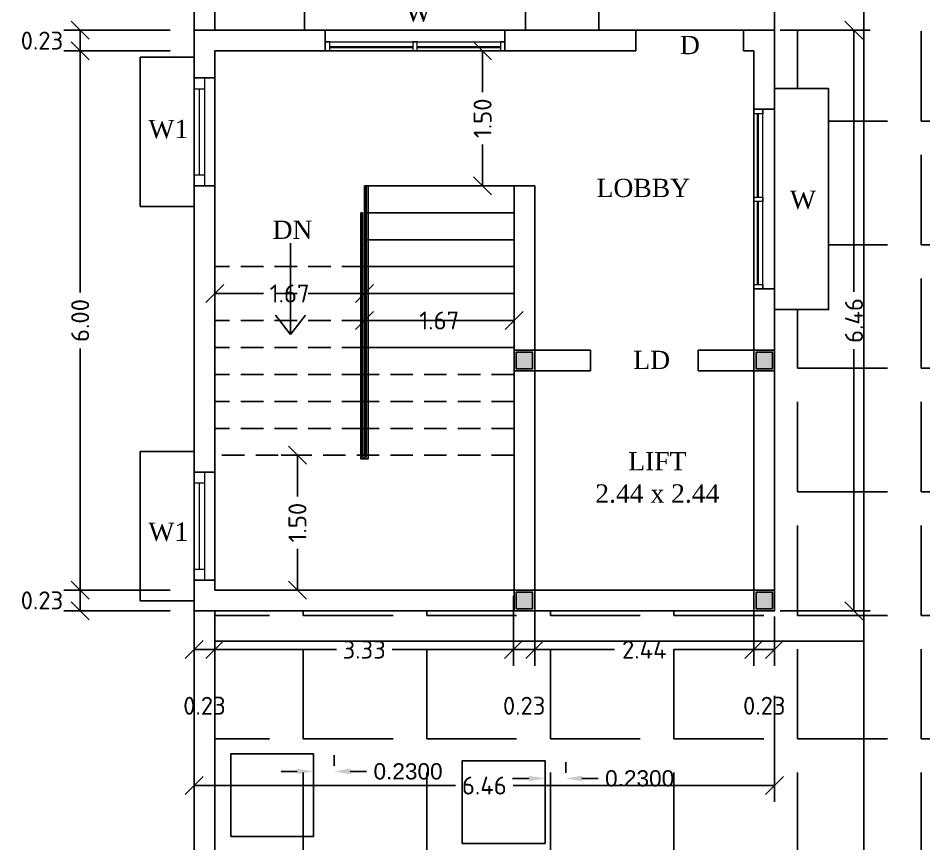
# Model space of a CAD drawing. Header units: metres. Extents: x 33037 to 87500, y -4470 to 25.
# Drawn here: x 87479.78 to 87489.86, y -4444.95 to -4435.76 of the extents above; entities that cross this region are included whole.
import ezdxf

# ---------------------------------------------------------------- set-up
doc = ezdxf.new("R2010")
doc.units = ezdxf.units.M
doc.header["$MEASUREMENT"] = 0
doc.linetypes.add('HIDDEN', pattern=[0.375, 0.25, -0.125])
for name, color, linetype in [('BLK_1_FLR_4_ROOF_AREA', 54, 'Continuous'), ('BLK_1_STAIR_HEADROOM', 55, 'Continuous'), ('h', 8, 'Continuous'), ('SOLAR_PANEL', 3, 'Continuous'), ('SOLAR_WATER_HEATER', 1, 'Continuous')]:
    doc.layers.add(name, color=color, linetype=linetype)
doc.layers.add('INVA-WINDOW', color=153, linetype='Continuous', lineweight=20)
doc.styles.add('ISO Proportional', font='isocpeur.ttf')
doc.styles.add('ROMANS', font='times.ttf')
doc.styles.get("Standard").update_dxf_attribs({"font": 'arial.ttf'})
doc.dimstyles.get("Standard").update_dxf_attribs({"dimtxt": 0.18, "dimasz": 0.18, "dimexe": 0.18, "dimexo": 0.0625, "dimgap": 0.09, "dimtad": 0, "dimtih": 1, "dimtoh": 1, "dimdec": 4, "dimzin": 0, "dimdsep": 46, "dimtxsty": 'Standard', "dimcen": 0.09, "dimadec": 0, "dimazin": 0, "dimtfac": 1, "dimtdec": 4, "dimtofl": 0, "dimtmove": 0, "dimatfit": 3, "dimfxl": 0, "dimtolj": 1, "dimtzin": 0, "dimarcsym": 0})
doc.dimstyles.new('T-roman', dxfattribs={"dimtxt": 0.2, "dimasz": 0.2, "dimexe": 0.18, "dimexo": 0.0625, "dimgap": 0.09, "dimtad": 0, "dimtoh": 1, "dimzin": 0, "dimdsep": 46, "dimtxsty": 'ISO Proportional', "dimblk": 'OBLIQUE', "dimcen": 0.09, "dimclrd": 5, "dimclre": 2, "dimclrt": 7, "dimadec": 0, "dimazin": 0, "dimtfac": 1, "dimtofl": 0, "dimtmove": 2, "dimatfit": 3, "dimldrblk": 'OBLIQUE', "dimfxl": 0, "dimtolj": 1, "dimtzin": 0, "dimarcsym": 0})

# ---------------------------------------------------------------- blocks, each defined once
blk = doc.blocks.new('*D233')
at = {"layer": 'DEFPOINTS', "color": 0}
for p in [(87483.067, -4444.143), (87483.297, -4444.143), (87483.297, -4444.143)]:
    blk.add_point(p, dxfattribs=at)
at = {"layer": 'SOLAR_WATER_HEATER', "color": 0, "lineweight": -2}
for p, q in [((87483.067, -4444.081), (87483.067, -4443.963)), ((87483.297, -4444.081), (87483.297, -4443.963)), ((87482.887, -4444.143), (87482.707, -4444.143)), ((87483.477, -4444.143), (87483.657, -4444.143))]:
    blk.add_line(p, q, dxfattribs=at)
at = {"layer": 'SOLAR_WATER_HEATER', "color": 0}
for points in [[(87482.887, -4444.113), (87482.887, -4444.173), (87483.067, -4444.143)], [(87483.477, -4444.113), (87483.477, -4444.173), (87483.297, -4444.143)]]:
    blk.add_solid(points, dxfattribs=at)
at = {"layer": 'SOLAR_WATER_HEATER', "color": 0, "insert": (87484.12, -4444.143), "char_height": 0.18, "attachment_point": 5}
blk.add_mtext('\\A1;0.2300', dxfattribs=at)
blk = doc.blocks.new('window 4 feet')
at = {"layer": 'INVA-WINDOW', "ltscale": 4}
for p, q in [((330582.01, 65403.36), (330630, 65403.36)), ((330582.01, 65398.86), (330630, 65398.86)), ((330586.81, 65394.36), (330586.81, 65398.86)), ((330625.2, 65394.36), (330625.2, 65398.86)), ((330586.81, 65396.61), (330625.2, 65396.61)), ((330582.01, 65394.36), (330630, 65394.36))]:
    blk.add_line(p, q, dxfattribs=at)
blk = doc.blocks.new('_Oblique')
at = {"color": 0, "linetype": 'ByBlock', "lineweight": -2}
blk.add_line((-0.5, -0.5), (0.5, 0.5), dxfattribs=at)
blk = doc.blocks.new('*D339')
at = {"color": 2, "lineweight": -2}
for p, q in [((87481.969, -4438.644), (87481.969, -4439.004)), ((87483.634, -4438.644), (87483.634, -4439.004))]:
    blk.add_line(p, q, dxfattribs=at)
at = {"color": 5, "lineweight": -2}
for p, q in [((87481.969, -4438.824), (87482.512, -4438.824)), ((87483.634, -4438.824), (87483.092, -4438.824))]:
    blk.add_line(p, q, dxfattribs=at)
at = {"layer": 'DEFPOINTS', "color": 0}
for p in [(87481.969, -4438.524), (87483.634, -4438.524), (87483.634, -4438.824)]:
    blk.add_point(p, dxfattribs=at)
at = {"color": 5, "lineweight": -2, "xscale": 0.2, "yscale": 0.2, "zscale": 0.2, "rotation": 180}
blk.add_blockref('_Oblique', (87481.969, -4438.824), dxfattribs=at)
at = {"color": 5, "lineweight": -2, "xscale": 0.2, "yscale": 0.2, "zscale": 0.2}
blk.add_blockref('_Oblique', (87483.634, -4438.824), dxfattribs=at)
at = {"color": 7, "insert": (87482.802, -4438.824), "char_height": 0.2, "attachment_point": 5, "style": 'ISO Proportional'}
blk.add_mtext('\\A1;1.67', dxfattribs=at)
blk = doc.blocks.new('*D340')
at = {"color": 2, "lineweight": -2}
for p, q in [((87483.634, -4439.124), (87483.634, -4438.944)), ((87485.299, -4439.124), (87485.299, -4438.944))]:
    blk.add_line(p, q, dxfattribs=at)
at = {"color": 5, "lineweight": -2}
for p, q in [((87483.634, -4439.124), (87484.177, -4439.124)), ((87485.299, -4439.124), (87484.757, -4439.124))]:
    blk.add_line(p, q, dxfattribs=at)
at = {"layer": 'DEFPOINTS', "color": 0}
for p in [(87483.634, -4439.124), (87485.299, -4439.124), (87485.299, -4439.124)]:
    blk.add_point(p, dxfattribs=at)
at = {"color": 5, "lineweight": -2, "xscale": 0.2, "yscale": 0.2, "zscale": 0.2, "rotation": 180}
blk.add_blockref('_Oblique', (87483.634, -4439.124), dxfattribs=at)
at = {"color": 5, "lineweight": -2, "xscale": 0.2, "yscale": 0.2, "zscale": 0.2}
blk.add_blockref('_Oblique', (87485.299, -4439.124), dxfattribs=at)
at = {"color": 7, "insert": (87484.467, -4439.124), "char_height": 0.2, "attachment_point": 5, "style": 'ISO Proportional'}
blk.add_mtext('\\A1;1.67', dxfattribs=at)
blk = doc.blocks.new('*D341')
at = {"color": 2, "lineweight": -2}
for p, q in [((87484.949, -4436.124), (87485.129, -4436.124)), ((87484.949, -4437.624), (87485.129, -4437.624))]:
    blk.add_line(p, q, dxfattribs=at)
at = {"color": 5, "lineweight": -2}
for p, q in [((87484.949, -4436.124), (87484.949, -4436.584)), ((87484.949, -4437.624), (87484.949, -4437.164))]:
    blk.add_line(p, q, dxfattribs=at)
at = {"layer": 'DEFPOINTS', "color": 0}
for p in [(87484.949, -4436.124), (87484.949, -4436.124), (87484.949, -4437.624)]:
    blk.add_point(p, dxfattribs=at)
at = {"color": 5, "lineweight": -2, "xscale": 0.2, "yscale": 0.2, "zscale": 0.2}
for p, rotation in [((87484.949, -4436.124), 90), ((87484.949, -4437.624), 270)]:
    blk.add_blockref('_Oblique', p, dxfattribs=dict(at, rotation=rotation))
at = {"color": 7, "insert": (87484.949, -4436.874), "char_height": 0.2, "attachment_point": 5, "rotation": 90, "style": 'ISO Proportional'}
blk.add_mtext('\\A1;1.50', dxfattribs=at)
blk = doc.blocks.new('rege')
at = {"layer": 'h'}
h = blk.add_hatch(color=252, dxfattribs=at)
h.dxf.hatch_style = 1
h.paths.add_polyline_path([(86212.376, -4386.625), (86212.192, -4386.625), (86212.192, -4386.809), (86212.376, -4386.809)])
for points in [[(86212.399, -4386.832), (86212.399, -4386.602), (86212.169, -4386.602), (86212.169, -4386.832)], [(86212.376, -4386.809), (86212.376, -4386.625), (86212.192, -4386.625), (86212.192, -4386.809)]]:
    blk.add_lwpolyline(points, close=True)
blk = doc.blocks.new('*D342')
at = {"color": 2, "lineweight": -2}
for p, q in [((87482.889, -4440.624), (87482.709, -4440.624)), ((87482.889, -4442.124), (87482.709, -4442.124))]:
    blk.add_line(p, q, dxfattribs=at)
at = {"color": 5, "lineweight": -2}
for p, q in [((87482.889, -4440.624), (87482.889, -4441.084)), ((87482.889, -4442.124), (87482.889, -4441.664))]:
    blk.add_line(p, q, dxfattribs=at)
at = {"layer": 'DEFPOINTS', "color": 0}
for p in [(87482.889, -4440.624), (87482.897, -4440.624), (87482.897, -4442.124)]:
    blk.add_point(p, dxfattribs=at)
at = {"color": 5, "lineweight": -2, "xscale": 0.2, "yscale": 0.2, "zscale": 0.2}
for p, rotation in [((87482.889, -4440.624), 90), ((87482.889, -4442.124), 270)]:
    blk.add_blockref('_Oblique', p, dxfattribs=dict(at, rotation=rotation))
at = {"color": 7, "insert": (87482.889, -4441.374), "char_height": 0.2, "attachment_point": 5, "rotation": 90, "style": 'ISO Proportional'}
blk.add_mtext('\\A1;1.50', dxfattribs=at)
blk = doc.blocks.new('*D343')
at = {"color": 2, "lineweight": -2}
for p, q in [((87481.471, -4436.124), (87480.291, -4436.124)), ((87481.471, -4442.124), (87480.291, -4442.124))]:
    blk.add_line(p, q, dxfattribs=at)
at = {"color": 5, "lineweight": -2}
for p, q in [((87480.471, -4436.124), (87480.471, -4438.814)), ((87480.471, -4442.124), (87480.471, -4439.434))]:
    blk.add_line(p, q, dxfattribs=at)
at = {"layer": 'DEFPOINTS', "color": 0}
for p in [(87481.969, -4436.124), (87480.471, -4442.124), (87481.969, -4442.124)]:
    blk.add_point(p, dxfattribs=at)
at = {"color": 5, "lineweight": -2, "xscale": 0.2, "yscale": 0.2, "zscale": 0.2}
for p, rotation in [((87480.471, -4436.124), 90), ((87480.471, -4442.124), 270)]:
    blk.add_blockref('_Oblique', p, dxfattribs=dict(at, rotation=rotation))
at = {"color": 7, "insert": (87480.471, -4439.124), "char_height": 0.2, "attachment_point": 5, "rotation": 90, "style": 'ISO Proportional'}
blk.add_mtext('\\A1;6.00', dxfattribs=at)
blk = doc.blocks.new('*D344')
at = {"color": 2, "lineweight": -2}
for p, q in [((87481.471, -4442.124), (87480.291, -4442.124)), ((87481.471, -4442.354), (87480.291, -4442.354))]:
    blk.add_line(p, q, dxfattribs=at)
at = {"color": 5, "lineweight": -2}
blk.add_line((87480.471, -4442.124), (87480.471, -4442.354), dxfattribs=at)
at = {"layer": 'DEFPOINTS', "color": 0}
for p in [(87481.969, -4442.124), (87480.471, -4442.354), (87481.969, -4442.354)]:
    blk.add_point(p, dxfattribs=at)
at = {"color": 5, "lineweight": -2, "xscale": 0.2, "yscale": 0.2, "zscale": 0.2}
for p, rotation in [((87480.471, -4442.124), 90), ((87480.471, -4442.354), 270)]:
    blk.add_blockref('_Oblique', p, dxfattribs=dict(at, rotation=rotation))
at = {"color": 7, "insert": (87480.046, -4442.239), "char_height": 0.2, "attachment_point": 5, "style": 'ISO Proportional'}
blk.add_mtext('\\A1;0.23', dxfattribs=at)
blk = doc.blocks.new('*D345')
at = {"color": 2, "lineweight": -2}
for p, q in [((87481.471, -4435.894), (87480.291, -4435.894)), ((87481.471, -4436.124), (87480.291, -4436.124))]:
    blk.add_line(p, q, dxfattribs=at)
at = {"color": 5, "lineweight": -2}
blk.add_line((87480.471, -4436.124), (87480.471, -4435.894), dxfattribs=at)
at = {"layer": 'DEFPOINTS', "color": 0}
for p in [(87480.471, -4435.894), (87481.969, -4435.894), (87481.969, -4436.124)]:
    blk.add_point(p, dxfattribs=at)
at = {"color": 5, "lineweight": -2, "xscale": 0.2, "yscale": 0.2, "zscale": 0.2}
for p, rotation in [((87480.471, -4435.894), 90), ((87480.471, -4436.124), 270)]:
    blk.add_blockref('_Oblique', p, dxfattribs=dict(at, rotation=rotation))
at = {"color": 7, "insert": (87480.046, -4436.009), "char_height": 0.2, "attachment_point": 5, "style": 'ISO Proportional'}
blk.add_mtext('\\A1;0.23', dxfattribs=at)
blk = doc.blocks.new('*D346')
at = {"color": 2, "lineweight": -2}
for p, q in [((87481.739, -4442.417), (87481.739, -4442.967)), ((87481.969, -4442.417), (87481.969, -4442.967))]:
    blk.add_line(p, q, dxfattribs=at)
at = {"color": 5, "lineweight": -2}
blk.add_line((87481.739, -4442.787), (87481.969, -4442.787), dxfattribs=at)
at = {"layer": 'DEFPOINTS', "color": 0}
for p in [(87481.739, -4442.354), (87481.969, -4442.354), (87481.969, -4442.787)]:
    blk.add_point(p, dxfattribs=at)
at = {"color": 5, "lineweight": -2, "xscale": 0.2, "yscale": 0.2, "zscale": 0.2, "rotation": 180}
blk.add_blockref('_Oblique', (87481.739, -4442.787), dxfattribs=at)
at = {"color": 5, "lineweight": -2, "xscale": 0.2, "yscale": 0.2, "zscale": 0.2}
blk.add_blockref('_Oblique', (87481.969, -4442.787), dxfattribs=at)
at = {"color": 7, "insert": (87481.854, -4443.412), "char_height": 0.2, "attachment_point": 5, "style": 'ISO Proportional'}
blk.add_mtext('\\A1;0.23', dxfattribs=at)
blk = doc.blocks.new('*D347')
at = {"color": 2, "lineweight": -2}
for p, q in [((87485.294, -4442.187), (87485.294, -4442.967)), ((87481.969, -4442.417), (87481.969, -4442.967))]:
    blk.add_line(p, q, dxfattribs=at)
at = {"color": 5, "lineweight": -2}
for p, q in [((87481.969, -4442.787), (87483.322, -4442.787)), ((87485.294, -4442.787), (87483.942, -4442.787))]:
    blk.add_line(p, q, dxfattribs=at)
at = {"layer": 'DEFPOINTS', "color": 0}
for p in [(87485.294, -4442.124), (87481.969, -4442.354), (87485.294, -4442.787)]:
    blk.add_point(p, dxfattribs=at)
at = {"color": 5, "lineweight": -2, "xscale": 0.2, "yscale": 0.2, "zscale": 0.2, "rotation": 180}
blk.add_blockref('_Oblique', (87481.969, -4442.787), dxfattribs=at)
at = {"color": 5, "lineweight": -2, "xscale": 0.2, "yscale": 0.2, "zscale": 0.2}
blk.add_blockref('_Oblique', (87485.294, -4442.787), dxfattribs=at)
at = {"color": 7, "insert": (87483.632, -4442.787), "char_height": 0.2, "attachment_point": 5, "style": 'ISO Proportional'}
blk.add_mtext('\\A1;3.33', dxfattribs=at)
blk = doc.blocks.new('*D348')
at = {"color": 2, "lineweight": -2}
for p, q in [((87485.294, -4442.187), (87485.294, -4442.967)), ((87485.529, -4442.187), (87485.529, -4442.967))]:
    blk.add_line(p, q, dxfattribs=at)
at = {"color": 5, "lineweight": -2}
blk.add_line((87485.294, -4442.787), (87485.529, -4442.787), dxfattribs=at)
at = {"layer": 'DEFPOINTS', "color": 0}
for p in [(87485.294, -4442.124), (87485.529, -4442.124), (87485.529, -4442.787)]:
    blk.add_point(p, dxfattribs=at)
at = {"color": 5, "lineweight": -2, "xscale": 0.2, "yscale": 0.2, "zscale": 0.2, "rotation": 180}
blk.add_blockref('_Oblique', (87485.294, -4442.787), dxfattribs=at)
at = {"color": 5, "lineweight": -2, "xscale": 0.2, "yscale": 0.2, "zscale": 0.2}
blk.add_blockref('_Oblique', (87485.529, -4442.787), dxfattribs=at)
at = {"color": 7, "insert": (87485.412, -4443.412), "char_height": 0.2, "attachment_point": 5, "style": 'ISO Proportional'}
blk.add_mtext('\\A1;0.23', dxfattribs=at)
blk = doc.blocks.new('*D349')
at = {"color": 2, "lineweight": -2}
for p, q in [((87485.529, -4442.187), (87485.529, -4442.967)), ((87487.969, -4442.187), (87487.969, -4442.967))]:
    blk.add_line(p, q, dxfattribs=at)
at = {"color": 5, "lineweight": -2}
for p, q in [((87485.529, -4442.787), (87486.419, -4442.787)), ((87487.969, -4442.787), (87487.079, -4442.787))]:
    blk.add_line(p, q, dxfattribs=at)
at = {"layer": 'DEFPOINTS', "color": 0}
for p in [(87485.529, -4442.124), (87487.969, -4442.124), (87487.969, -4442.787)]:
    blk.add_point(p, dxfattribs=at)
at = {"color": 5, "lineweight": -2, "xscale": 0.2, "yscale": 0.2, "zscale": 0.2, "rotation": 180}
blk.add_blockref('_Oblique', (87485.529, -4442.787), dxfattribs=at)
at = {"color": 5, "lineweight": -2, "xscale": 0.2, "yscale": 0.2, "zscale": 0.2}
blk.add_blockref('_Oblique', (87487.969, -4442.787), dxfattribs=at)
at = {"color": 7, "insert": (87486.749, -4442.787), "char_height": 0.2, "attachment_point": 5, "style": 'ISO Proportional'}
blk.add_mtext('\\A1;2.44', dxfattribs=at)
blk = doc.blocks.new('*D350')
at = {"color": 2, "lineweight": -2}
for p, q in [((87487.969, -4442.187), (87487.969, -4442.967)), ((87488.199, -4442.417), (87488.199, -4442.967))]:
    blk.add_line(p, q, dxfattribs=at)
at = {"color": 5, "lineweight": -2}
blk.add_line((87487.969, -4442.787), (87488.199, -4442.787), dxfattribs=at)
at = {"layer": 'DEFPOINTS', "color": 0}
for p in [(87487.969, -4442.124), (87488.199, -4442.354), (87488.199, -4442.787)]:
    blk.add_point(p, dxfattribs=at)
at = {"color": 5, "lineweight": -2, "xscale": 0.2, "yscale": 0.2, "zscale": 0.2, "rotation": 180}
blk.add_blockref('_Oblique', (87487.969, -4442.787), dxfattribs=at)
at = {"color": 5, "lineweight": -2, "xscale": 0.2, "yscale": 0.2, "zscale": 0.2}
blk.add_blockref('_Oblique', (87488.199, -4442.787), dxfattribs=at)
at = {"color": 7, "insert": (87488.084, -4443.412), "char_height": 0.2, "attachment_point": 5, "style": 'ISO Proportional'}
blk.add_mtext('\\A1;0.23', dxfattribs=at)
blk = doc.blocks.new('*D351')
at = {"color": 2, "lineweight": -2}
for p, q in [((87481.739, -4443.3), (87481.739, -4444.48)), ((87488.199, -4443.3), (87488.199, -4444.48))]:
    blk.add_line(p, q, dxfattribs=at)
at = {"color": 5, "lineweight": -2}
for p, q in [((87481.739, -4444.3), (87484.649, -4444.3)), ((87488.199, -4444.3), (87485.289, -4444.3))]:
    blk.add_line(p, q, dxfattribs=at)
at = {"layer": 'DEFPOINTS', "color": 0}
for p in [(87481.739, -4442.354), (87488.199, -4442.354), (87481.739, -4444.3)]:
    blk.add_point(p, dxfattribs=at)
at = {"color": 5, "lineweight": -2, "xscale": 0.2, "yscale": 0.2, "zscale": 0.2, "rotation": 180}
blk.add_blockref('_Oblique', (87481.739, -4444.3), dxfattribs=at)
at = {"color": 5, "lineweight": -2, "xscale": 0.2, "yscale": 0.2, "zscale": 0.2}
blk.add_blockref('_Oblique', (87488.199, -4444.3), dxfattribs=at)
at = {"color": 7, "insert": (87484.969, -4444.3), "char_height": 0.2, "attachment_point": 5, "style": 'ISO Proportional'}
blk.add_mtext('\\A1;6.46', dxfattribs=at)
blk = doc.blocks.new('*D352')
at = {"color": 2, "lineweight": -2}
for p, q in [((87488.262, -4435.894), (87489.262, -4435.894)), ((87488.262, -4442.354), (87489.262, -4442.354))]:
    blk.add_line(p, q, dxfattribs=at)
at = {"color": 5, "lineweight": -2}
for p, q in [((87489.082, -4435.894), (87489.082, -4438.804)), ((87489.082, -4442.354), (87489.082, -4439.444))]:
    blk.add_line(p, q, dxfattribs=at)
at = {"layer": 'DEFPOINTS', "color": 0}
for p in [(87488.199, -4435.894), (87488.199, -4442.354), (87489.082, -4442.354)]:
    blk.add_point(p, dxfattribs=at)
at = {"color": 5, "lineweight": -2, "xscale": 0.2, "yscale": 0.2, "zscale": 0.2}
for p, rotation in [((87489.082, -4435.894), 90), ((87489.082, -4442.354), 270)]:
    blk.add_blockref('_Oblique', p, dxfattribs=dict(at, rotation=rotation))
at = {"color": 7, "insert": (87489.082, -4439.124), "char_height": 0.2, "attachment_point": 5, "rotation": 90, "style": 'ISO Proportional'}
blk.add_mtext('\\A1;6.46', dxfattribs=at)
blk = doc.blocks.new('WWP')
at = {"layer": 'INVA-WINDOW', "linetype": 'ByBlock', "ltscale": 45}
for p, q in [((-859, -1859), (-859, 141)), ((-759, -1859), (-759, 141)), ((-629, -1859), (-629, 141)), ((-819, -836), (-819, 91)), ((-809, -836), (-809, 91)), ((-819, -836), (-819, -666)), ((-809, -836), (-809, -666)), ((-819, -1809), (-819, -886)), ((-819, -1039), (-819, -886)), ((-809, -1809), (-809, -886)), ((-809, -1039), (-809, -886))]:
    blk.add_line(p, q, dxfattribs=at)
at = {"layer": 'INVA-WINDOW'}
for points in [[(-859, 141), (-759, 141), (-759, 91), (-859, 91)], [(-859, -836), (-759, -836), (-759, -886), (-859, -886)], [(-859, -1809), (-759, -1809), (-759, -1859), (-859, -1859)]]:
    blk.add_lwpolyline(points, dxfattribs=at)
blk = doc.blocks.new('*D366')
at = {"layer": 'DEFPOINTS', "color": 0}
for p in [(87485.644, -4444.221), (87485.874, -4444.221), (87485.874, -4444.221)]:
    blk.add_point(p, dxfattribs=at)
at = {"layer": 'SOLAR_WATER_HEATER', "color": 0, "lineweight": -2}
for p, q in [((87485.644, -4444.159), (87485.644, -4444.041)), ((87485.874, -4444.159), (87485.874, -4444.041)), ((87485.464, -4444.221), (87485.284, -4444.221)), ((87486.054, -4444.221), (87486.234, -4444.221))]:
    blk.add_line(p, q, dxfattribs=at)
at = {"layer": 'SOLAR_WATER_HEATER', "color": 0}
for points in [[(87485.464, -4444.191), (87485.464, -4444.251), (87485.644, -4444.221)], [(87486.054, -4444.191), (87486.054, -4444.251), (87485.874, -4444.221)]]:
    blk.add_solid(points, dxfattribs=at)
at = {"layer": 'SOLAR_WATER_HEATER', "color": 0, "insert": (87486.697, -4444.221), "char_height": 0.18, "attachment_point": 5}
blk.add_mtext('\\A1;0.2300', dxfattribs=at)

msp = doc.modelspace()

# ---------------------------------------------------------------- hatches: boundary and pattern name
h = msp.add_hatch()
h.set_pattern_fill('ANGLE', color=0, scale=5)
h.set_pattern_definition([(0, (1145.3275, 71.7184), (0, 1.375), [1, -0.375]), (90, (1145.3275, 71.7184), (-1.375, 1e-16), [1, -0.375])])
h.paths.add_polyline_path([(87499.70939, -4429.40472), (87481.96944, -4429.40472), (87481.96944, -4435.89445), (87482.96843, -4435.89445), (87482.96843, -4435.29442), (87485.42843, -4435.29442), (87485.42843, -4435.89445), (87486.24335, -4435.89445), (87486.24335, -4435.28445), (87488.19936, -4435.28445), (87488.19936, -4435.89445), (87488.19936, -4436.54289), (87488.7994, -4436.54289), (87488.7994, -4439.00289), (87488.19936, -4439.00289), (87488.19936, -4439.45448), (87488.19938, -4439.45448), (87488.19938, -4439.68448), (87488.19936, -4442.35449), (87487.96936, -4442.35449), (87481.96944, -4442.35448), (87481.96944, -4451.84468), (87487.96944, -4451.84468), (87487.96944, -4454.84468), (87499.70939, -4454.84468)])

# ---------------------------------------------------------------- linework, layer by layer
at = {"color": 0}
for p, q in [((87481.73944, -4455.07468), (87481.73944, -4429.17472)), ((87481.96944, -4435.89445), (87481.96944, -4429.40472)), ((87486.65438, -4435.89445), (87481.73944, -4435.89445)), ((87483.19843, -4436.12443), (87483.19843, -4435.89443)), ((87485.19843, -4436.12445), (87485.19843, -4435.89443)), ((87486.65438, -4436.12445), (87486.65438, -4435.89445)), ((87488.19936, -4435.89445), (87487.85438, -4435.89445)), ((87487.85438, -4435.89445), (87487.85438, -4436.12445)), ((87488.19936, -4442.35448), (87488.19936, -4435.89445)), ((87481.96949, -4436.12445), (87481.96948, -4436.42445)), ((87486.65438, -4436.12445), (87481.96949, -4436.12445)), ((87487.96938, -4436.12445), (87487.85438, -4436.12445)), ((87487.96938, -4439.45448), (87487.96938, -4436.12445)), ((87481.96948, -4436.42445), (87481.73944, -4436.42445)), ((87487.96938, -4436.77289), (87488.1994, -4436.77289)), ((87481.73944, -4442.35448), (87481.73944, -4437.62448)), ((87481.96947, -4437.62448), (87481.73944, -4437.62448)), ((87481.96947, -4437.62448), (87481.9694, -4442.12448)), ((87483.63446, -4440.62448), (87483.63446, -4437.62448)), ((87485.29946, -4437.62448), (87483.63446, -4437.62448)), ((87485.29946, -4442.12448), (87485.29946, -4437.62448)), ((87485.29946, -4437.62448), (87485.52946, -4437.62448)), ((87485.29946, -4437.62448), (87485.52946, -4437.62448)), ((87485.52946, -4439.45448), (87485.52946, -4437.62448)), ((87485.52946, -4439.45448), (87485.52946, -4437.62448)), ((87483.63446, -4440.62448), (87483.63446, -4437.92448)), ((87485.29946, -4437.92448), (87483.63446, -4437.92448)), ((87485.29946, -4438.22448), (87483.63446, -4438.22448)), ((87485.29946, -4438.52448), (87483.63446, -4438.52448)), ((87485.29946, -4438.82448), (87483.63446, -4438.82448)), ((87487.9694, -4438.77289), (87488.1994, -4438.77289)), ((87485.29946, -4439.12448), (87483.63446, -4439.12448)), ((87485.29946, -4439.42448), (87483.63446, -4439.42448)), ((87485.52946, -4439.45448), (87486.14946, -4439.45448)), ((87487.34946, -4439.45448), (87488.08436, -4439.45448)), ((87485.52946, -4442.12448), (87485.52946, -4439.68448)), ((87485.52946, -4439.68448), (87486.14946, -4439.68448)), ((87487.34946, -4439.68448), (87487.96946, -4439.68448)), ((87487.96936, -4442.12448), (87487.96938, -4439.68448)), ((87481.96948, -4440.81257), (87481.73944, -4440.81257)), ((87481.96947, -4442.01261), (87481.73944, -4442.01261)), ((87485.29449, -4442.12448), (87481.9694, -4442.12448)), ((87487.96936, -4442.12448), (87485.52946, -4442.12448)), ((87481.73944, -4442.35448), (87488.19936, -4442.35448)), ((87481.96944, -4454.84468), (87481.96944, -4442.35448))]:
    msp.add_line(p, q, dxfattribs=at)
at = {"color": 0, "linetype": 'HIDDEN'}
for p, q in [((87483.63446, -4438.52448), (87481.96946, -4438.52448)), ((87483.63446, -4438.82448), (87481.96946, -4438.82448)), ((87483.63446, -4439.12448), (87481.96946, -4439.12448)), ((87483.63446, -4439.42448), (87481.96946, -4439.42448)), ((87483.63446, -4439.72448), (87481.96946, -4439.72448)), ((87485.29946, -4439.72448), (87483.63446, -4439.72448)), ((87483.63446, -4440.02448), (87481.96946, -4440.02448)), ((87485.29946, -4440.02448), (87483.63446, -4440.02448)), ((87483.63446, -4440.32448), (87481.96946, -4440.32448)), ((87485.29946, -4440.32448), (87483.63446, -4440.32448)), ((87485.29946, -4440.62448), (87481.96946, -4440.62448))]:
    msp.add_line(p, q, dxfattribs=at)
at = {"color": 0}
for points in [[(87485.19843, -4435.89441), (87485.42843, -4435.89442), (87485.42843, -4435.29442), (87482.96843, -4435.29442), (87482.96843, -4435.29442), (87482.96843, -4435.89443), (87483.19843, -4435.89443)], [(87488.19936, -4435.89445), (87488.19936, -4435.28445), (87486.24335, -4435.28445), (87486.24335, -4435.28445), (87486.24335, -4435.89445)], [(87481.96944, -4442.12448), (87481.96944, -4436.12445)], [(87481.74055, -4436.42445), (87481.74056, -4436.19445), (87481.14056, -4436.19445), (87481.14049, -4437.85449), (87481.14049, -4437.85449), (87481.7405, -4437.85449), (87481.7405, -4437.62448)], [(87488.19941, -4436.77289), (87488.1994, -4436.54289), (87488.7994, -4436.54289), (87488.7994, -4439.00289), (87488.7994, -4439.00289), (87488.1994, -4439.00289), (87488.1994, -4438.77289)], [(87483.67446, -4437.62448), (87483.67446, -4440.66448), (87483.59446, -4440.66448), (87483.59446, -4437.92448)], [(87483.65446, -4437.62448), (87483.65446, -4440.64448), (87483.61446, -4440.64448), (87483.61446, -4437.92448)], [(87483.61446, -4437.92448), (87483.59446, -4437.92448)], [(87482.8125, -4439.28088), (87482.8125, -4438.26466)], [(87482.8125, -4439.28088), (87482.6461, -4439.06408)], [(87482.8125, -4439.28088), (87482.97889, -4439.06408)], [(87486.14946, -4439.68448), (87486.14946, -4439.45448)], [(87487.34946, -4439.68448), (87487.34946, -4439.45448)], [(87481.73945, -4440.81257), (87481.73946, -4440.58257), (87481.13946, -4440.58257), (87481.13939, -4442.24262), (87481.13939, -4442.24262), (87481.7394, -4442.24262), (87481.7394, -4442.01261)]]:
    msp.add_lwpolyline(points, dxfattribs=at)
at = {"color": 0, "linetype": 'HIDDEN'}
for points in [[(87483.63446, -4440.62448), (87483.63446, -4437.92448)], [(87483.63446, -4437.92448), (87483.63446, -4437.92448)], [(87483.63446, -4437.92448), (87483.63446, -4440.62448)]]:
    msp.add_lwpolyline(points, dxfattribs=at)
at = {"layer": 'BLK_1_FLR_4_ROOF_AREA'}
msp.add_lwpolyline([(87499.93939, -4455.07468), (87481.73944, -4455.07468), (87481.73944, -4429.17472), (87499.93939, -4429.17472)], close=True, dxfattribs=at)
at = {"layer": 'BLK_1_STAIR_HEADROOM', "color": 1}
msp.add_lwpolyline([(87481.73944, -4435.89445), (87488.19936, -4435.89445), (87488.19936, -4442.35448), (87481.73944, -4442.35448)], close=True, dxfattribs=at)
at = {"layer": 'SOLAR_PANEL', "color": 3}
for points in [[(87489.19163, -4429.82259), (87499.70939, -4429.82259), (87499.70939, -4454.84468), (87489.19163, -4454.84468)], [(87481.96944, -4442.69176), (87489.19163, -4442.69176), (87489.19163, -4450.98216), (87481.96944, -4450.98216)]]:
    msp.add_lwpolyline(points, close=True, dxfattribs=at)
at = {"layer": 'SOLAR_WATER_HEATER', "color": 1}
for points in [[(87482.14693, -4444.867), (87483.06693, -4444.867), (87483.06693, -4443.947), (87482.14693, -4443.947)], [(87484.72389, -4444.94465), (87485.64389, -4444.94465), (87485.64389, -4444.02465), (87484.72389, -4444.02465)]]:
    msp.add_lwpolyline(points, close=True, dxfattribs=at)

# ---------------------------------------------------------------- block references
at = {"color": 0}
for name, p, xscale, yscale, zscale, rotation in [('WWP', (87485.05738, -4435.26541), -0.001, 0.001, 0.001, 270.0004656259943), ('window 4 feet', (85846.46696, 3830.22148), 0.0250063393018665, 0.0250063393018665, 0.0250063393018665, 270), ('WWP', (87488.82842, -4436.91394), 0.001, 0.001, 0.001, 359.9995343740057), ('window 4 feet', (85846.46696, 3825.83335), 0.0250063393018665, 0.0250063393018665, 0.0250063393018665, 270)]:
    msp.add_blockref(name, p, dxfattribs=dict(at, xscale=xscale, yscale=yscale, zscale=zscale, rotation=rotation))
for p in [(1273.1301, -52.8528), (1275.80002, -52.8528), (1273.1301, -55.5228), (1275.8, -55.5228)]:
    msp.add_blockref('rege', p, dxfattribs=at)

# ---------------------------------------------------------------- texts
at = {"color": 0, "style": 'ROMANS'}
for s, p in [('W', (87484.09015, -4435.79822)), ('D', (87487.14522, -4436.15967)), ('W1 ', (87481.23007, -4437.09403)), ('LOBBY', (87486.21793, -4437.75003)), ('W', (87488.36868, -4437.88116)), ('DN', (87482.61243, -4438.21562)), ('LD', (87486.6264, -4439.66428)), ('LIFT', (87486.57057, -4440.79187)), ('2.44 x 2.44', (87486.20355, -4441.15081)), ('W1 ', (87481.23007, -4441.57658))]:
    msp.add_text(s, height=0.2032, dxfattribs=at).set_placement(p)

# ---------------------------------------------------------------- dimensions: what is measured, and where the dimension line sits
at = {"color": 0}
for p1, p2, distance, picture, middle in [((87481.96944, -4436.12445), (87481.96944, -4435.89445), 1.49871, '*D345', (87480.04573, -4436.00945)), ((87488.19936, -4435.89445), (87488.19936, -4442.35448), 0.88293, '*D352', (87489.08229, -4439.12447)), ((87484.9489, -4437.62448), (87484.9489, -4436.12445), 0, '*D341', (87484.9489, -4436.87447)), ((87483.634460148, -4439.1244848883), (87485.299460148, -4439.1244848883), 0, '*D340', (87484.466960148, -4439.1244848883)), ((87482.89698, -4442.12448), (87482.89698, -4440.62448), 0.00801, '*D342', (87482.88897, -4441.37448)), ((87481.73944, -4442.35448), (87481.96944, -4442.35448), -0.43204, '*D346', (87481.85444, -4443.41153)), ((87488.19936, -4442.35448), (87481.73944, -4442.35448), 1.94503, '*D351', (87484.9694, -4444.29951))]:
    dim = msp.add_aligned_dim(p1=p1, p2=p2, distance=distance, dimstyle='T-roman', dxfattribs=at)
    dim.commit()
    dim.dimension.update_dxf_attribs({"geometry": picture, "text_midpoint": middle})
for base, p1, p2, angle, picture, middle in [((87480.47073, -4442.12448), (87481.96949, -4436.12445), (87481.9694, -4442.12448), 270, '*D343', (87480.47073, -4439.12447)), ((87480.47073, -4442.35448), (87481.9694, -4442.12448), (87481.96944, -4442.35448), 270, '*D344', (87480.04573, -4442.23948)), ((87485.29449, -4442.78653), (87481.96944, -4442.35448), (87485.29449, -4442.12448), 180, '*D347', (87483.63196, -4442.78653)), ((87485.52946, -4442.78653), (87485.29449, -4442.12448), (87485.52946, -4442.12448), 180, '*D348', (87485.41198, -4443.41153)), ((87487.96936, -4442.78653), (87485.52946, -4442.12448), (87487.96936, -4442.12448), 180, '*D349', (87486.74941, -4442.78653)), ((87488.19936, -4442.78653), (87487.96936, -4442.12448), (87488.19936, -4442.35449), 180, '*D350', (87488.08436, -4443.41153))]:
    dim = msp.add_linear_dim(base=base, p1=p1, p2=p2, angle=angle, dimstyle='T-roman', dxfattribs=at)
    dim.commit()
    dim.dimension.update_dxf_attribs({"geometry": picture, "text_midpoint": middle})
dim = msp.add_aligned_dim(p1=(87481.9694601479, -4438.5244848874), p2=(87483.634460148, -4438.5244848874), distance=-0.3, dimstyle='T-roman', override={"dimfxl": 0.18}, dxfattribs=at)
dim.commit()
dim.dimension.update_dxf_attribs({"geometry": '*D339', "text_midpoint": (87482.801960148, -4438.8244848873)})
at = {"layer": 'SOLAR_WATER_HEATER'}
for base, p1, p2, picture, middle in [((87483.29693, -4444.14345), (87483.06693, -4444.14345), (87483.29693, -4444.14345), '*D233', (87484.12025, -4444.14345)), ((87485.87389, -4444.22111), (87485.64389, -4444.22111), (87485.87389, -4444.22111), '*D366', (87486.69722, -4444.22111))]:
    dim = msp.add_linear_dim(base=base, p1=p1, p2=p2, angle=180, dimstyle='Standard', override={"dimscale": 1}, dxfattribs=at)
    dim.commit()
    dim.dimension.update_dxf_attribs({"geometry": picture, "text_midpoint": middle})

doc.saveas('drawing.dxf')
